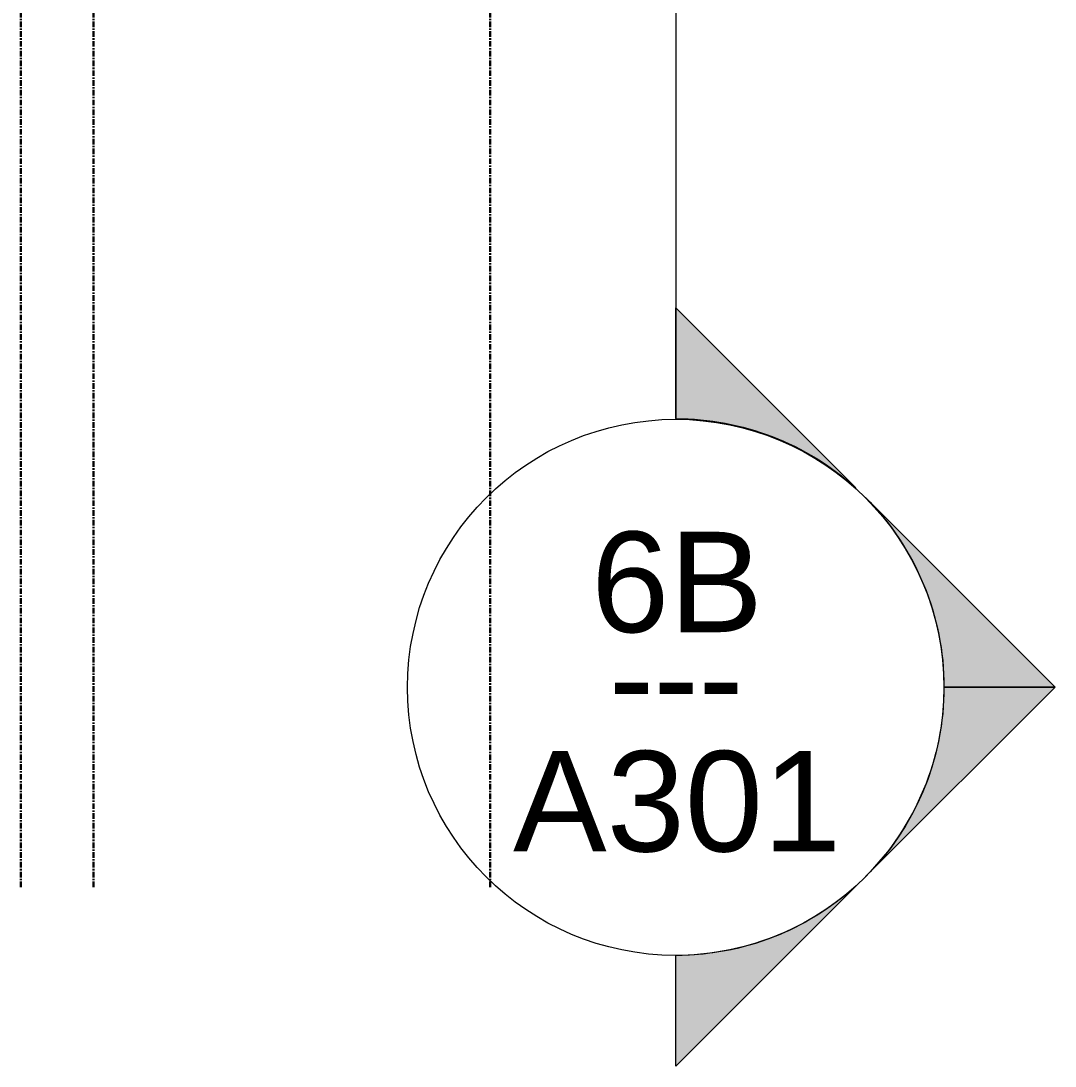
# Model space of a CAD drawing. Header units: inches. Extents: x -4226 to -935, y 9756 to 12395.
# Drawn here: x -3829.3 to -3736.8, y 9756.6 to 9850.2 of the extents above; entities that cross this region are included whole.
import ezdxf

# ---------------------------------------------------------------- set-up
doc = ezdxf.new("R2010")
doc.units = ezdxf.units.IN
doc.header["$MEASUREMENT"] = 0
doc.linetypes.add('Grid Line 1_2_', pattern=[0.875, 0.5, -0.125, 0.125, -0.125])
for name, color, linetype, lineweight in [('0-1', 7, 'Continuous', 5), ('G-ANNO-SYMB', 111, 'Continuous', 9), ('S-GRID-1', 1, 'Grid Line 1_2_', 30)]:
    doc.layers.add(name, color=color, linetype=linetype, lineweight=lineweight)
doc.styles.add('Arial', font='arial.ttf', dxfattribs={"height": 9})
doc.styles.add('Century Gothic_1', font='ufonts.com_century-gothic.ttf', dxfattribs={"height": 9})

# ---------------------------------------------------------------- blocks, each defined once
blk = doc.blocks.new('CTR - 1st Phase - Structure_rvt-1-FLOOR PLAN - ROOF')
at = {"layer": 'S-GRID-1'}
for p, q in [((-3829.324, 9772.61), (-3829.324, 12247.501)), ((-3822.824, 9772.61), (-3822.824, 12247.501)), ((-3787.324, 9772.61), (-3787.324, 12247.501))]:
    blk.add_line(p, q, dxfattribs=at)
blk = doc.blocks.new('Section - Section Head - Filled-22785-FLOOR PLAN - ROOF')
at = {"layer": 'G-ANNO-SYMB'}
h = blk.add_hatch(color=256, dxfattribs=at)
edge = h.paths.add_edge_path(flags=0)
edge.add_line((-0.42678, 0.17678), (-0.25, 0.35355))
edge.add_line((-0.25, 0.35355), (-0.25, 0.25))
edge.add_arc((-0.25, 0), 0.25, 90, 135)
h = blk.add_hatch(color=256, dxfattribs=at)
edge = h.paths.add_edge_path(flags=0)
edge.add_arc((-0.25, 0), 0.25, 45, 90)
edge.add_line((-0.25, 0.25), (-0.25, 0.35355))
edge.add_line((-0.25, 0.35355), (-0.07322, 0.17678))
h = blk.add_hatch(color=256, dxfattribs=at)
edge = h.paths.add_edge_path(flags=0)
edge.add_arc((-0.25, 0), 0.25033, 137.9216, 180)
edge.add_line((-0.50033, 0), (-0.60355, 0))
edge.add_line((-0.60355, 0), (-0.4358, 0.16775))
h = blk.add_hatch(color=256, dxfattribs=at)
edge = h.paths.add_edge_path(flags=0)
edge.add_line((-0.0642, 0.16775), (0.10355, 0))
edge.add_line((0.10355, 0), (0.00033, 0))
edge.add_arc((-0.25, 0), 0.25033, 0, 42.0784)
for p, q in [((-0.25, 0.35355), (-0.42678, 0.17678)), ((-0.25, 0.25), (-0.25, 0.35355)), ((-0.07322, 0.17678), (-0.25, 0.35355)), ((-0.25, 0.35355), (-0.25, 0.25)), ((-0.4358, 0.16775), (-0.60355, 0)), ((0.10355, 0), (-0.0642, 0.16775)), ((-0.60355, 0), (-0.50033, 0)), ((0.00033, 0), (0.10355, 0))]:
    blk.add_line(p, q, dxfattribs=at)
for centre, radius, start, end in [((-0.25033, 0), 0.25, 360, 180), ((-0.25, 0), 0.25, 90, 135), ((-0.25, 0), 0.25, 45, 90), ((-0.25, 0), 0.25033, 137.9216, 180), ((-0.25, 0), 0.25033, 0, 42.0784), ((-0.25033, 0), 0.25, 180, 360)]:
    blk.add_arc(centre, radius, start, end, dxfattribs=at)

msp = doc.modelspace()

# ---------------------------------------------------------------- linework, layer by layer
at = {"layer": 'G-ANNO-SYMB'}
msp.add_line((-3770.724, 12332.599), (-3770.724, 9814.527), dxfattribs=at)

# ---------------------------------------------------------------- block references
at = {"layer": '0-1'}
msp.add_blockref('CTR - 1st Phase - Structure_rvt-1-FLOOR PLAN - ROOF', (0, 0), dxfattribs=at)
at = {"layer": 'G-ANNO-SYMB', "extrusion": (0, 0, -1), "xscale": 95.99999999999994, "yscale": 95.99999999999994, "zscale": 95.99999999999994, "rotation": 90.00000000000053}
msp.add_blockref('Section - Section Head - Filled-22785-FLOOR PLAN - ROOF', (3770.724, 9814.527), dxfattribs=at)

# ---------------------------------------------------------------- texts
at = {"layer": 'G-ANNO-SYMB', "char_height": 9, "attachment_point": 1}
for s, insert, width, style in [('6B', (-3778.297, 9804.436), 18.786, 'Arial'), ('---', (-3776.696, 9795.929), 15.453, 'Century Gothic_1'), ('A301', (-3785.289, 9784.8), 35.754, 'Arial')]:
    msp.add_mtext(s, dxfattribs=dict(at, insert=insert, width=width, style=style))

doc.saveas('drawing.dxf')
